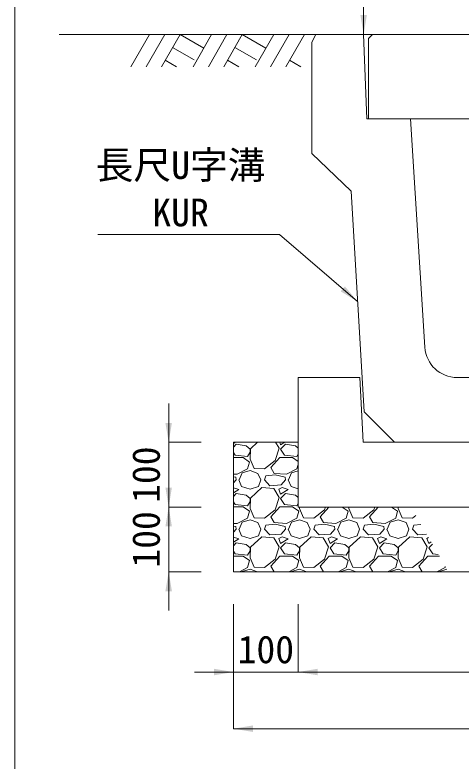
# Model space of a CAD drawing. Units: millimetres at full size, sheet at 1:40. Extents: x 206103 to 244503, y 883348 to 903496.
# Drawn here: x 238503 to 239192, y 890560 to 891713 of the extents above; entities that cross this region are included whole.
import ezdxf
from ezdxf.enums import TextEntityAlignment as Align

# ---------------------------------------------------------------- set-up
doc = ezdxf.new("R2010")
doc.units = ezdxf.units.MM
doc.header["$LTSCALE"] = 40
for name, color, linetype, lineweight in [('0_2', 7, 'Continuous', 20), ('図枠', 5, 'Continuous', 13), ('基礎ブロック', 2, 'Continuous', 13), ('基礎材', 7, 'Continuous', 15), ('寸法線', 7, 'Continuous', 13), ('引出線', 4, 'Continuous', 13), ('本体', 2, 'Continuous', 13), ('ﾊｯﾁﾝｸﾞ', 7, 'Continuous', 5)]:
    doc.layers.add(name, color=color, linetype=linetype, lineweight=lineweight)
doc.styles.add('ＭＳ ゴシック', font='')
doc.styles.get('ＭＳ ゴシック').set_extended_font_data('MS Gothic')

# ---------------------------------------------------------------- blocks, each defined once
blk = doc.blocks.new('filled_arrow')
at = {"color": 0, "linetype": 'Continuous', "lineweight": -2}
blk.add_solid([(7.5, 1.25), (0, 0), (7.5, -1.25)], dxfattribs=at)

msp = doc.modelspace()

# ---------------------------------------------------------------- linework, layer by layer
at = {"layer": '0_2'}
msp.add_line((238971.4, 891682.33), (238571.4, 891682.33), dxfattribs=at)
at = {"layer": '図枠'}
msp.add_line((238503.21, 903148.33), (238503.21, 883348.33), dxfattribs=at)
at = {"layer": '基礎ブロック', "lineweight": 20}
for p, q in [((239035.53, 891152.33), (238940.53, 891152.33)), ((238940.53, 891152.33), (238940.53, 891052.33)), ((239040.53, 891052.33), (239035.53, 891152.33)), ((238940.53, 891052.33), (238940.53, 890952.33)), ((239700.53, 891052.33), (239040.53, 891052.33)), ((238940.53, 890952.33), (239800.53, 890952.33))]:
    msp.add_line(p, q, dxfattribs=at)
at = {"layer": '基礎材'}
for p, q in [((238840.53, 891052.33), (238840.53, 890852.33)), ((238840.53, 890852.33), (239900.53, 890852.33))]:
    msp.add_line(p, q, dxfattribs=at)
at = {"layer": '基礎材', "lineweight": 13}
msp.add_line((238940.53, 891052.33), (238840.53, 891052.33), dxfattribs=at)
at = {"layer": '寸法線'}
for p, q in [((239041.53, 891682.33), (239041.53, 892482.33)), ((239546.53, 891682.33), (239041.53, 891682.33)), ((238740.53, 890892.33), (238740.53, 891112.33)), ((238790.53, 891052.33), (238740.53, 891052.33)), ((238740.53, 890792.33), (238740.53, 891012.33)), ((238790.53, 890952.33), (238740.53, 890952.33)), ((238790.53, 890952.33), (238740.53, 890952.33)), ((238790.53, 890852.33), (238740.53, 890852.33)), ((238840.53, 890802.33), (238840.53, 890697.39)), ((238840.53, 890802.33), (238840.53, 890609.89)), ((238940.53, 890802.33), (238940.53, 890697.39)), ((238940.53, 890802.33), (238940.53, 890697.39)), ((238780.53, 890697.39), (239000.53, 890697.39)), ((238940.53, 890697.39), (239800.53, 890697.39)), ((239900.53, 890609.89), (238840.53, 890609.89))]:
    msp.add_line(p, q, dxfattribs=at)
at = {"layer": '引出線'}
msp.add_lwpolyline([(239032.09, 891269.76), (238911.88, 891373.22), (238631.05, 891373.22)], dxfattribs=at)
at = {"layer": '本体'}
for p, q in [((238961.53, 891670.33), (238967.53, 891682.33)), ((238967.53, 891682.33), (239041.53, 891682.33)), ((239041.53, 891682.33), (239046.53, 891552.33)), ((238961.53, 891670.33), (238961.53, 891498.33)), ((239046.53, 891552.33), (239114.03, 891552.33)), ((239114.03, 891552.33), (239136.1, 891199.21)), ((238961.53, 891498.33), (239022.03, 891440.33)), ((239022.03, 891440.33), (239042.16, 891099.19)), ((239186, 891152.33), (239392.05, 891152.33)), ((239089.03, 891052.33), (239042.16, 891099.19)), ((239089.03, 891052.33), (239489.03, 891052.33))]:
    msp.add_line(p, q, dxfattribs=at)
at = {"layer": '本体', "lineweight": 20}
msp.add_lwpolyline([(239049.03, 891552.33), (239049.03, 891676.33), (239055.03, 891682.33), (239523.03, 891682.33), (239529.03, 891676.33), (239529.03, 891552.33)], close=True, dxfattribs=at)
at = {"layer": '本体'}
msp.add_arc((239186, 891202.33), 50, 183.57633, 270, dxfattribs=at)
at = {"layer": 'ﾊｯﾁﾝｸﾞ', "lineweight": 9}
for p, q in [((238710.84, 891682.33), (238682.2, 891632.71)), ((238734.47, 891682.33), (238705.82, 891632.71)), ((238758.09, 891682.33), (238729.44, 891632.71)), ((238758.09, 891682.33), (238794.66, 891661.22)), ((238806.85, 891682.33), (238778.2, 891632.71)), ((238830.47, 891682.33), (238801.82, 891632.71)), ((238854.09, 891682.33), (238825.44, 891632.71)), ((238854.09, 891682.33), (238890.66, 891661.22)), ((238902.84, 891682.33), (238874.19, 891632.71)), ((238926.47, 891682.33), (238897.82, 891632.71)), ((238950.09, 891682.33), (238921.44, 891632.71)), ((238746.67, 891662.55), (238780.08, 891643.26)), ((238842.67, 891662.55), (238876.08, 891643.26)), ((238735.25, 891642.76), (238752.66, 891632.71)), ((238831.24, 891642.76), (238848.66, 891632.71)), ((238927.24, 891642.76), (238944.66, 891632.71))]:
    msp.add_line(p, q, dxfattribs=at)
at = {"layer": 'ﾊｯﾁﾝｸﾞ'}
for p, q in [((238840.53, 891050.57), (238843.45, 891052.33)), ((238844.83, 891049.35), (238840.53, 891045.04)), ((238860.07, 891047.06), (238844.83, 891049.35)), ((238866.17, 891041.73), (238860.07, 891047.06)), ((238877.71, 891052.33), (238866.93, 891042.49)), ((238911.12, 891043.25), (238905.58, 891052.33)), ((238911.91, 891052.33), (238913.41, 891048.58)), ((238913.41, 891048.58), (238919.65, 891052.33)), ((238921.03, 891049.35), (238913.41, 891041.73)), ((238936.27, 891047.06), (238921.03, 891049.35)), ((238940.53, 891043.34), (238936.27, 891047.06)), ((238840.53, 891036.75), (238843.31, 891032.58)), ((238843.31, 891032.58), (238862.36, 891030.3)), ((238862.36, 891030.3), (238866.17, 891037.15)), ((238866.93, 891042.49), (238866.17, 891026.49)), ((238866.17, 891037.15), (238866.17, 891041.73)), ((238905.03, 891024.2), (238911.12, 891043.25)), ((238913.41, 891041.73), (238919.51, 891032.58)), ((238919.51, 891032.58), (238938.56, 891030.3)), ((238938.56, 891030.3), (238940.53, 891033.84)), ((238840.53, 891028.77), (238855.5, 891028.77)), ((238855.5, 891028.77), (238865.4, 891021.91)), ((238865.4, 891021.91), (238862.36, 891011.25)), ((238866.17, 891026.49), (238872.26, 891012.01)), ((238888.26, 891011.25), (238905.03, 891024.2)), ((238898.17, 891013.53), (238911.89, 891028.77)), ((238911.89, 891028.77), (238931.7, 891028.77)), ((238931.7, 891028.77), (238940.53, 891022.66)), ((238862.36, 891011.25), (238846.35, 891002.86)), ((238872.26, 891012.01), (238888.26, 891011.25)), ((238903.5, 891004.39), (238898.17, 891013.53)), ((238938.56, 891011.25), (238922.55, 891002.86)), ((238940.53, 891018.14), (238938.56, 891011.25)), ((238846.35, 891002.86), (238840.53, 891003.33)), ((238844.07, 890998.29), (238840.53, 890999.18)), ((238844.83, 890994.48), (238844.07, 890998.29)), ((238849.4, 890994.48), (238853.97, 891005.15)), ((238853.97, 891005.15), (238866.17, 891008.96)), ((238866.17, 891008.96), (238878.36, 891004.39)), ((238878.36, 891004.39), (238882.93, 890994.48)), ((238888.26, 890994.48), (238890.55, 891000.58)), ((238905.03, 891002.1), (238890.55, 891000.58)), ((238922.55, 891002.86), (238903.5, 891004.39)), ((238920.27, 890998.29), (238905.03, 891002.1)), ((238921.03, 890994.48), (238920.27, 890998.29)), ((238925.6, 890994.48), (238930.17, 891005.15)), ((238930.17, 891005.15), (238940.53, 891008.38)), ((238844.83, 890994.48), (238840.53, 890989.7)), ((238848.64, 890994.48), (238853.21, 890983.81)), ((238879.12, 890983.81), (238882.93, 890994.48)), ((238896.65, 890985.34), (238888.26, 890994.48)), ((238914.17, 890986.86), (238896.65, 890985.34)), ((238921.03, 890994.48), (238914.17, 890986.86)), ((238924.84, 890994.48), (238929.41, 890983.81)), ((238848.64, 890979.24), (238840.53, 890981.95)), ((238840.53, 890974.37), (238848.64, 890979.24)), ((238853.21, 890983.81), (238866.17, 890980)), ((238866.17, 890980), (238879.12, 890983.81)), ((238884.45, 890982.29), (238866.93, 890966.29)), ((238902.74, 890980.77), (238884.45, 890982.29)), ((238911.12, 890967.05), (238902.74, 890980.77)), ((238915.7, 890982.29), (238910.36, 890980)), ((238910.36, 890980), (238913.41, 890972.38)), ((238913.41, 890972.38), (238924.84, 890979.24)), ((238924.84, 890979.24), (238915.7, 890982.29)), ((238929.41, 890983.81), (238940.53, 890980.55)), ((238844.83, 890973.15), (238840.53, 890968.84)), ((238860.07, 890970.86), (238844.83, 890973.15)), ((238866.17, 890965.53), (238860.07, 890970.86)), ((238866.93, 890966.29), (238866.17, 890950.29)), ((238866.17, 890960.95), (238866.17, 890965.53)), ((238905.03, 890948), (238911.12, 890967.05)), ((238921.03, 890973.15), (238913.41, 890965.53)), ((238913.41, 890965.53), (238919.51, 890956.38)), ((238936.27, 890970.86), (238921.03, 890973.15)), ((238940.53, 890967.14), (238936.27, 890970.86)), ((238840.53, 890960.55), (238843.31, 890956.38)), ((238840.53, 890952.57), (238855.5, 890952.57)), ((238843.31, 890956.38), (238862.36, 890954.1)), ((238855.5, 890952.57), (238865.4, 890945.71)), ((238862.36, 890954.1), (238866.17, 890960.95)), ((238898.17, 890937.33), (238911.89, 890952.57)), ((238911.89, 890952.57), (238931.7, 890952.57)), ((238919.51, 890956.38), (238938.56, 890954.1)), ((238931.7, 890952.57), (238941.6, 890945.71)), ((238938.56, 890954.1), (238940.53, 890957.64)), ((238942.46, 890952.33), (238942.37, 890950.29)), ((238974.37, 890937.33), (238987.87, 890952.33)), ((238981.23, 890948), (238982.61, 890952.33)), ((239008.25, 890952.33), (239017.8, 890945.71)), ((239018.66, 890952.33), (239018.57, 890950.29)), ((239050.57, 890937.33), (239064.07, 890952.33)), ((239057.43, 890948), (239058.81, 890952.33)), ((239084.45, 890952.33), (239094, 890945.71)), ((239094.86, 890952.33), (239094.77, 890950.29)), ((238865.4, 890945.71), (238862.36, 890935.05)), ((238866.17, 890950.29), (238872.26, 890935.81)), ((238888.26, 890935.05), (238905.03, 890948)), ((238941.6, 890945.71), (238938.56, 890935.05)), ((238942.37, 890950.29), (238948.46, 890935.81)), ((238964.46, 890935.05), (238981.23, 890948)), ((239017.8, 890945.71), (239014.76, 890935.05)), ((239018.57, 890950.29), (239024.66, 890935.81)), ((239040.66, 890935.05), (239057.43, 890948)), ((239094, 890945.71), (239090.96, 890935.05)), ((239094.77, 890950.29), (239100.86, 890935.81)), ((238862.36, 890935.05), (238846.35, 890926.66)), ((238849.4, 890918.28), (238853.97, 890928.95)), ((238853.97, 890928.95), (238866.17, 890932.76)), ((238866.17, 890932.76), (238878.36, 890928.19)), ((238872.26, 890935.81), (238888.26, 890935.05)), ((238903.5, 890928.19), (238898.17, 890937.33)), ((238938.56, 890935.05), (238922.55, 890926.66)), ((238925.6, 890918.28), (238930.17, 890928.95)), ((238930.17, 890928.95), (238942.37, 890932.76)), ((238942.37, 890932.76), (238954.56, 890928.19)), ((238948.46, 890935.81), (238964.46, 890935.05)), ((238979.7, 890928.19), (238974.37, 890937.33)), ((239014.76, 890935.05), (238998.75, 890926.66)), ((239001.8, 890918.28), (239006.37, 890928.95)), ((239006.37, 890928.95), (239018.57, 890932.76)), ((239018.57, 890932.76), (239030.76, 890928.19)), ((239024.66, 890935.81), (239040.66, 890935.05)), ((239055.9, 890928.19), (239050.57, 890937.33)), ((239090.96, 890935.05), (239074.95, 890926.66)), ((239078, 890918.28), (239082.57, 890928.95)), ((239082.57, 890928.95), (239094.77, 890932.76)), ((239094.77, 890932.76), (239106.96, 890928.19)), ((239100.86, 890935.81), (239116.86, 890935.05)), ((239116.86, 890935.05), (239122.16, 890939.14)), ((238846.35, 890926.66), (238840.53, 890927.13)), ((238844.07, 890922.09), (238840.53, 890922.98)), ((238844.83, 890918.28), (238840.53, 890913.5)), ((238844.83, 890918.28), (238844.07, 890922.09)), ((238848.64, 890918.28), (238853.21, 890907.61)), ((238878.36, 890928.19), (238882.93, 890918.28)), ((238879.12, 890907.61), (238882.93, 890918.28)), ((238888.26, 890918.28), (238890.55, 890924.38)), ((238896.65, 890909.14), (238888.26, 890918.28)), ((238905.03, 890925.9), (238890.55, 890924.38)), ((238922.55, 890926.66), (238903.5, 890928.19)), ((238920.27, 890922.09), (238905.03, 890925.9)), ((238921.03, 890918.28), (238914.17, 890910.66)), ((238921.03, 890918.28), (238920.27, 890922.09)), ((238924.84, 890918.28), (238929.41, 890907.61)), ((238954.56, 890928.19), (238959.13, 890918.28)), ((238955.32, 890907.61), (238959.13, 890918.28)), ((238964.46, 890918.28), (238966.75, 890924.38)), ((238972.85, 890909.14), (238964.46, 890918.28)), ((238981.23, 890925.9), (238966.75, 890924.38)), ((238998.75, 890926.66), (238979.7, 890928.19)), ((238996.47, 890922.09), (238981.23, 890925.9)), ((238997.23, 890918.28), (238990.37, 890910.66)), ((238997.23, 890918.28), (238996.47, 890922.09)), ((239001.04, 890918.28), (239005.61, 890907.61)), ((239030.76, 890928.19), (239035.33, 890918.28)), ((239031.52, 890907.61), (239035.33, 890918.28)), ((239040.66, 890918.28), (239042.95, 890924.38)), ((239049.05, 890909.14), (239040.66, 890918.28)), ((239057.43, 890925.9), (239042.95, 890924.38)), ((239074.95, 890926.66), (239055.9, 890928.19)), ((239072.67, 890922.09), (239057.43, 890925.9)), ((239073.43, 890918.28), (239066.57, 890910.66)), ((239073.43, 890918.28), (239072.67, 890922.09)), ((239077.24, 890918.28), (239081.81, 890907.61)), ((239106.96, 890928.19), (239111.53, 890918.28)), ((239107.72, 890907.61), (239111.53, 890918.28)), ((239116.86, 890918.28), (239119.15, 890924.38)), ((239125.25, 890909.14), (239116.86, 890918.28)), ((239130.02, 890925.52), (239119.15, 890924.38)), ((238848.64, 890903.04), (238840.53, 890905.75)), ((238853.21, 890907.61), (238866.17, 890903.8)), ((238866.17, 890903.8), (238879.12, 890907.61)), ((238884.45, 890906.09), (238866.93, 890890.09)), ((238902.74, 890904.57), (238884.45, 890906.09)), ((238914.17, 890910.66), (238896.65, 890909.14)), ((238915.7, 890906.09), (238910.36, 890903.8)), ((238924.84, 890903.04), (238915.7, 890906.09)), ((238929.41, 890907.61), (238942.37, 890903.8)), ((238942.37, 890903.8), (238955.32, 890907.61)), ((238960.65, 890906.09), (238943.13, 890890.09)), ((238978.94, 890904.57), (238960.65, 890906.09)), ((238990.37, 890910.66), (238972.85, 890909.14)), ((238991.9, 890906.09), (238986.56, 890903.8)), ((239001.04, 890903.04), (238991.9, 890906.09)), ((239005.61, 890907.61), (239018.57, 890903.8)), ((239018.57, 890903.8), (239031.52, 890907.61)), ((239036.85, 890906.09), (239019.33, 890890.09)), ((239055.14, 890904.57), (239036.85, 890906.09)), ((239066.57, 890910.66), (239049.05, 890909.14)), ((239068.1, 890906.09), (239062.76, 890903.8)), ((239077.24, 890903.04), (239068.1, 890906.09)), ((239081.81, 890907.61), (239094.77, 890903.8)), ((239094.77, 890903.8), (239107.72, 890907.61)), ((239113.05, 890906.09), (239095.53, 890890.09)), ((239131.34, 890904.57), (239113.05, 890906.09)), ((239138.8, 890910.32), (239125.25, 890909.14)), ((238840.53, 890898.17), (238848.64, 890903.04)), ((238844.83, 890896.95), (238840.53, 890892.64)), ((238860.07, 890894.66), (238844.83, 890896.95)), ((238866.17, 890889.33), (238860.07, 890894.66)), ((238911.12, 890890.85), (238902.74, 890904.57)), ((238910.36, 890903.8), (238913.41, 890896.18)), ((238913.41, 890896.18), (238924.84, 890903.04)), ((238921.03, 890896.95), (238913.41, 890889.33)), ((238936.27, 890894.66), (238921.03, 890896.95)), ((238942.37, 890889.33), (238936.27, 890894.66)), ((238987.32, 890890.85), (238978.94, 890904.57)), ((238986.56, 890903.8), (238989.61, 890896.18)), ((238989.61, 890896.18), (239001.04, 890903.04)), ((238997.23, 890896.95), (238989.61, 890889.33)), ((239012.47, 890894.66), (238997.23, 890896.95)), ((239018.57, 890889.33), (239012.47, 890894.66)), ((239063.52, 890890.85), (239055.14, 890904.57)), ((239062.76, 890903.8), (239065.81, 890896.18)), ((239065.81, 890896.18), (239077.24, 890903.04)), ((239073.43, 890896.95), (239065.81, 890889.33)), ((239088.67, 890894.66), (239073.43, 890896.95)), ((239094.77, 890889.33), (239088.67, 890894.66)), ((239139.72, 890890.85), (239131.34, 890904.57)), ((239141.84, 890905.04), (239138.96, 890903.8)), ((239138.96, 890903.8), (239142.01, 890896.18)), ((239142.01, 890896.18), (239145.68, 890898.39)), ((239147.66, 890894.97), (239142.01, 890889.33)), ((238840.53, 890884.35), (238843.31, 890880.18)), ((238862.36, 890877.9), (238866.17, 890884.75)), ((238866.93, 890890.09), (238866.17, 890874.09)), ((238866.17, 890884.75), (238866.17, 890889.33)), ((238905.03, 890871.8), (238911.12, 890890.85)), ((238913.41, 890889.33), (238919.51, 890880.18)), ((238938.56, 890877.9), (238942.37, 890884.75)), ((238943.13, 890890.09), (238942.37, 890874.09)), ((238942.37, 890884.75), (238942.37, 890889.33)), ((238981.23, 890871.8), (238987.32, 890890.85)), ((238989.61, 890889.33), (238995.71, 890880.18)), ((239014.76, 890877.9), (239018.57, 890884.75)), ((239019.33, 890890.09), (239018.57, 890874.09)), ((239018.57, 890884.75), (239018.57, 890889.33)), ((239057.43, 890871.8), (239063.52, 890890.85)), ((239065.81, 890889.33), (239071.91, 890880.18)), ((239090.96, 890877.9), (239094.77, 890884.75)), ((239095.53, 890890.09), (239094.77, 890874.09)), ((239094.77, 890884.75), (239094.77, 890889.33)), ((239133.63, 890871.8), (239139.72, 890890.85)), ((239142.01, 890889.33), (239148.11, 890880.18)), ((238840.53, 890876.37), (238855.5, 890876.37)), ((238843.31, 890880.18), (238862.36, 890877.9)), ((238855.5, 890876.37), (238865.4, 890869.51)), ((238866.17, 890874.09), (238872.26, 890859.61)), ((238888.26, 890858.85), (238905.03, 890871.8)), ((238898.17, 890861.13), (238911.89, 890876.37)), ((238911.89, 890876.37), (238931.7, 890876.37)), ((238919.51, 890880.18), (238938.56, 890877.9)), ((238931.7, 890876.37), (238941.6, 890869.51)), ((238942.37, 890874.09), (238948.46, 890859.61)), ((238964.46, 890858.85), (238981.23, 890871.8)), ((238974.37, 890861.13), (238988.09, 890876.37)), ((238988.09, 890876.37), (239007.9, 890876.37)), ((238995.71, 890880.18), (239014.76, 890877.9)), ((239007.9, 890876.37), (239017.8, 890869.51)), ((239018.57, 890874.09), (239024.66, 890859.61)), ((239040.66, 890858.85), (239057.43, 890871.8)), ((239050.57, 890861.13), (239064.29, 890876.37)), ((239064.29, 890876.37), (239084.1, 890876.37)), ((239071.91, 890880.18), (239090.96, 890877.9)), ((239084.1, 890876.37), (239094, 890869.51)), ((239094.77, 890874.09), (239100.86, 890859.61)), ((239116.86, 890858.85), (239133.63, 890871.8)), ((239126.77, 890861.13), (239140.49, 890876.37)), ((239140.49, 890876.37), (239158.4, 890876.37)), ((239148.11, 890880.18), (239156.8, 890879.14)), ((238865.4, 890869.51), (238862.36, 890858.85)), ((238872.26, 890859.61), (238888.26, 890858.85)), ((238903.31, 890852.33), (238898.17, 890861.13)), ((238941.6, 890869.51), (238938.56, 890858.85)), ((238948.46, 890859.61), (238964.46, 890858.85)), ((238979.51, 890852.33), (238974.37, 890861.13)), ((239017.8, 890869.51), (239014.76, 890858.85)), ((239024.66, 890859.61), (239040.66, 890858.85)), ((239055.71, 890852.33), (239050.57, 890861.13)), ((239094, 890869.51), (239090.96, 890858.85)), ((239100.86, 890859.61), (239116.86, 890858.85)), ((239131.91, 890852.33), (239126.77, 890861.13)), ((239167.61, 890860.42), (239167.16, 890858.85)), ((238862.36, 890858.85), (238849.92, 890852.33)), ((238853.8, 890852.33), (238853.97, 890852.75)), ((238853.97, 890852.75), (238866.17, 890856.56)), ((238866.17, 890856.56), (238877.45, 890852.33)), ((238938.56, 890858.85), (238926.12, 890852.33)), ((238930, 890852.33), (238930.17, 890852.75)), ((238930.17, 890852.75), (238942.37, 890856.56)), ((238942.37, 890856.56), (238953.65, 890852.33)), ((239014.76, 890858.85), (239002.32, 890852.33)), ((239006.2, 890852.33), (239006.37, 890852.75)), ((239006.37, 890852.75), (239018.57, 890856.56)), ((239018.57, 890856.56), (239029.85, 890852.33)), ((239090.96, 890858.85), (239078.52, 890852.33)), ((239082.4, 890852.33), (239082.57, 890852.75)), ((239082.57, 890852.75), (239094.77, 890856.56)), ((239094.77, 890856.56), (239106.05, 890852.33)), ((239167.16, 890858.85), (239154.72, 890852.33)), ((239158.6, 890852.33), (239158.77, 890852.75)), ((239158.77, 890852.75), (239170.01, 890856.26))]:
    msp.add_line(p, q, dxfattribs=at)

# ---------------------------------------------------------------- block references
at = {"layer": '寸法線', "xscale": 4, "yscale": 4}
for p, rotation in [((239041.53, 891682.33), 90), ((238740.53, 891052.33), 90), ((238740.53, 890952.33), 90), ((238740.53, 890952.33), 270), ((238740.53, 890852.33), 270), ((238840.53, 890697.39), 180)]:
    msp.add_blockref('filled_arrow', p, dxfattribs=dict(at, rotation=rotation))
for p in [(238940.53, 890697.39), (238940.53, 890697.39), (238840.53, 890609.89)]:
    msp.add_blockref('filled_arrow', p, dxfattribs=at)
at = {"layer": '引出線', "xscale": 4, "yscale": 4, "rotation": 139.3}
msp.add_blockref('filled_arrow', (239032.09, 891269.76), dxfattribs=at)

# ---------------------------------------------------------------- texts
at = {"layer": '寸法線', "style": 'ＭＳ ゴシック'}
for p in [(238705.53, 891002.33), (238705.53, 890902.33)]:
    msp.add_text('100', height=42.72, rotation=90, dxfattribs=at).set_placement(p, align=Align.MIDDLE_CENTER)
msp.add_text('100', height=42.72, dxfattribs=at).set_placement((238890.53, 890732.39), align=Align.MIDDLE_CENTER)
at = {"layer": '引出線', "style": 'ＭＳ ゴシック'}
for s, p in [('長尺U字溝', (238627.85, 891446.46)), ('KUR', (238715.26, 891373.33))]:
    msp.add_text(s, height=42.72, dxfattribs=at).set_placement(p, align=Align.BOTTOM_LEFT)

doc.saveas('drawing.dxf')
